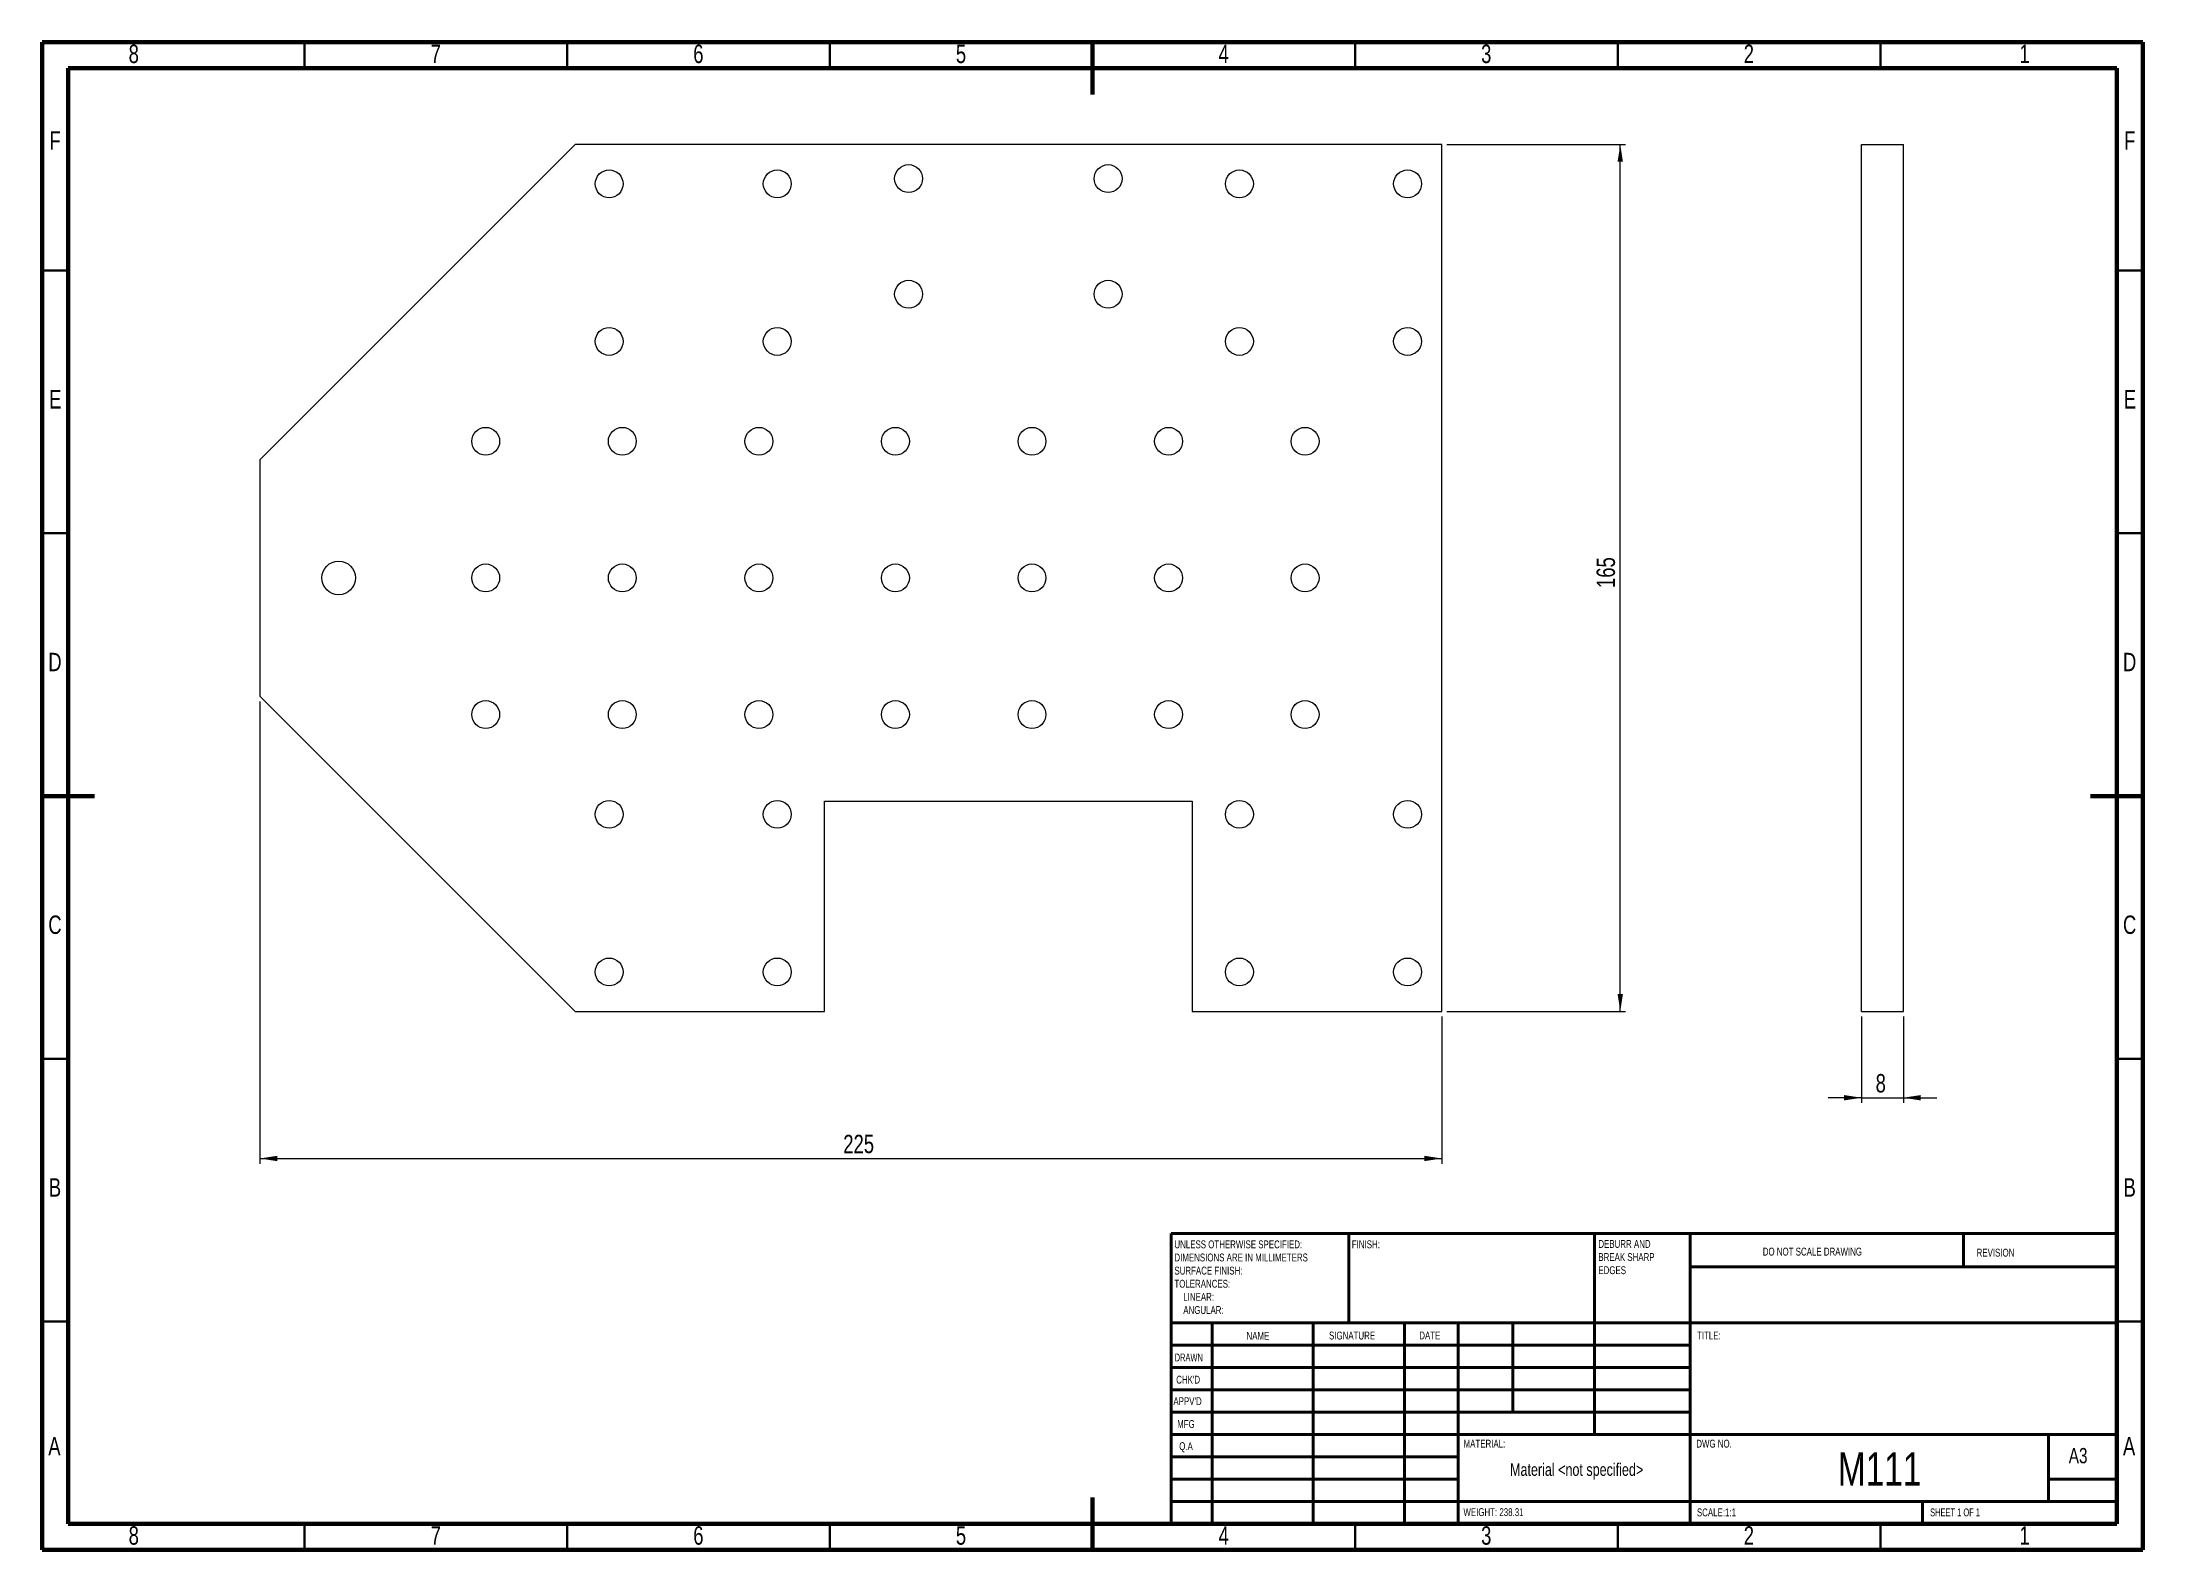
# Model space of a CAD drawing. Header units: millimetres. Extents: x 15 to 415, y 5 to 292.
import ezdxf

# ---------------------------------------------------------------- set-up
doc = ezdxf.new("R2010")
doc.units = ezdxf.units.MM
doc.styles.add('SLDTEXTSTYLE0', font='TXT', dxfattribs={"width": 0.75})
doc.styles.add('SLDTEXTSTYLE1', font='TXT', dxfattribs={"width": 0.686449})
doc.styles.add('SLDTEXTSTYLE2', font='TXT', dxfattribs={"width": 0.6875})
doc.dimstyles.new('SLDDIMSTYLE0', dxfattribs={"dimtxt": 3.5, "dimasz": 3.302, "dimexe": 0, "dimexo": 0.0625, "dimgap": 0.875, "dimtad": 1, "dimrnd": 1e-09, "dimzin": 12, "dimdsep": 46, "dimtxsty": 'SLDTEXTSTYLE0', "dimsah": 1, "dimcen": 0.09, "dimadec": 0, "dimazin": 3, "dimtfac": 1, "dimtofl": 0, "dimtmove": 0, "dimatfit": 3, "dimfxl": 0, "dimfrac": 2, "dimtolj": 1, "dimtzin": 12, "dimarcsym": 0})
doc.dimstyles.new('SLDDIMSTYLE1', dxfattribs={"dimtxt": 3.5, "dimasz": 3.302, "dimexe": 0, "dimexo": 0.0625, "dimgap": 0.875, "dimtad": 1, "dimrnd": 1e-09, "dimzin": 12, "dimdsep": 46, "dimtxsty": 'SLDTEXTSTYLE0', "dimsah": 1, "dimcen": 0.09, "dimadec": 0, "dimazin": 3, "dimtfac": 1, "dimtmove": 0, "dimatfit": 0, "dimfxl": 0, "dimfrac": 2, "dimtolj": 1, "dimtzin": 12, "dimarcsym": 0})

# ---------------------------------------------------------------- blocks, each defined once
blk = doc.blocks.new('SW_NOTE_0')
at = {"color": 0, "linetype": 'Continuous', "lineweight": 0, "char_height": 1.5, "attachment_point": 1, "style": 'SLDTEXTSTYLE0'}
for s, insert in [('UNLESS OTHERWISE SPECIFIED:', (0, 1.93)), ('SURFACE FINISH:', (0, -3.07)), ('DIMENSIONS ARE IN MILLIMETERS', (0, -0.57)), ('TOLERANCES:', (0, -5.57)), ('ANGULAR:', (1.69, -10.57)), ('LINEAR:', (1.69, -8.07))]:
    blk.add_mtext(s, dxfattribs=dict(at, insert=insert))
blk = doc.blocks.new('SW_NOTE_1')
at = {"color": 0, "linetype": 'Continuous', "lineweight": 0, "char_height": 1.5, "attachment_point": 1, "style": 'SLDTEXTSTYLE0'}
for s, insert in [('DEBURR AND', (0, 1.93)), ('BREAK SHARP', (0, -0.57)), ('EDGES', (0, -3.07))]:
    blk.add_mtext(s, dxfattribs=dict(at, insert=insert))
blk = doc.blocks.new('_D')
at = {"color": 7, "linetype": 'Continuous', "lineweight": 0}
for p, q in [((56.48, 166.51), (56.48, 78.51)), ((281.48, 106.51), (281.48, 78.51)), ((56.48, 79.51), (281.48, 79.51))]:
    blk.add_line(p, q, dxfattribs=at)
for points in [[(56.48, 79.51), (59.78, 79), (59.78, 80.02)], [(281.48, 79.51), (278.18, 80.02), (278.18, 79)]]:
    blk.add_solid(points, dxfattribs=at)
at = {"color": 7, "linetype": 'Continuous', "lineweight": 0, "insert": (167.55, 84.02), "char_height": 3.5, "attachment_point": 1, "style": 'SLDTEXTSTYLE0'}
blk.add_mtext('225', dxfattribs=at)
blk = doc.blocks.new('_D_1')
at = {"color": 7, "linetype": 'Continuous', "lineweight": 0}
for p, q in [((282.48, 272.51), (316.48, 272.51)), ((315.48, 107.51), (315.48, 272.51)), ((282.48, 107.51), (316.48, 107.51))]:
    blk.add_line(p, q, dxfattribs=at)
for points in [[(315.48, 272.51), (314.97, 269.21), (315.99, 269.21)], [(315.48, 107.51), (315.99, 110.81), (314.97, 110.81)]]:
    blk.add_solid(points, dxfattribs=at)
at = {"color": 7, "linetype": 'Continuous', "lineweight": 0, "insert": (310.97, 188.09), "char_height": 3.5, "attachment_point": 1, "rotation": 90, "style": 'SLDTEXTSTYLE0'}
blk.add_mtext('165', dxfattribs=at)
blk = doc.blocks.new('_D_2')
at = {"color": 7, "linetype": 'Continuous', "lineweight": 0}
for p, q in [((361.39, 106.51), (361.39, 90.07)), ((369.39, 106.51), (369.39, 90.07)), ((361.39, 91.07), (355.04, 91.07)), ((361.39, 91.07), (369.39, 91.07)), ((369.39, 91.07), (375.74, 91.07))]:
    blk.add_line(p, q, dxfattribs=at)
for points in [[(361.39, 91.07), (358.09, 91.58), (358.09, 90.56)], [(369.39, 91.07), (372.69, 90.56), (372.69, 91.58)]]:
    blk.add_solid(points, dxfattribs=at)
at = {"color": 7, "linetype": 'Continuous', "lineweight": 0, "insert": (364.1, 95.58), "char_height": 3.5, "attachment_point": 1, "style": 'SLDTEXTSTYLE0'}
blk.add_mtext('8', dxfattribs=at)

msp = doc.modelspace()

# ---------------------------------------------------------------- linework, layer by layer
at = {"color": 7, "linetype": 'Continuous', "lineweight": 60}
for p, q in [((15, 292), (415, 292)), ((15, 5), (15, 292)), ((215, 292), (215, 282)), ((415, 292), (415, 5)), ((20, 287), (410, 287)), ((20, 10), (20, 287)), ((410, 287), (410, 10)), ((15, 148.5), (25, 148.5)), ((415, 148.5), (405, 148.5)), ((410, 65.25), (410, 10)), ((215, 5), (215, 15)), ((410, 10), (20, 10)), ((410, 10), (222.8, 10)), ((415, 5), (15, 5))]:
    msp.add_line(p, q, dxfattribs=at)
at = {"color": 7, "linetype": 'Continuous', "lineweight": 30}
for p, q in [((65, 292), (65, 287)), ((115, 292), (115, 287)), ((165, 292), (165, 287)), ((265, 292), (265, 287)), ((315, 292), (315, 287)), ((365, 292), (365, 287)), ((15, 248.5), (20, 248.5)), ((415, 248.5), (410, 248.5)), ((15, 198.5), (20, 198.5)), ((415, 198.5), (410, 198.5)), ((15, 98.5), (20, 98.5)), ((415, 98.5), (410, 98.5)), ((15, 48.5), (20, 48.5)), ((415, 48.5), (410, 48.5)), ((65, 5), (65, 10)), ((115, 5), (115, 10)), ((165, 5), (165, 10)), ((265, 5), (265, 10)), ((315, 5), (315, 10)), ((365, 5), (365, 10))]:
    msp.add_line(p, q, dxfattribs=at)
at = {"color": 7, "linetype": 'Continuous', "lineweight": 15}
for p, q in [((116.479, 272.51), (56.479, 212.51)), ((281.479, 272.51), (116.479, 272.51)), ((281.479, 107.51), (281.479, 272.51)), ((361.388, 107.51), (361.388, 272.51)), ((361.388, 272.51), (369.388, 272.51)), ((369.388, 107.51), (369.388, 272.51)), ((56.479, 212.51), (56.479, 167.51)), ((56.479, 167.51), (116.479, 107.51)), ((163.979, 147.51), (233.979, 147.51)), ((163.979, 107.51), (163.979, 147.51)), ((233.979, 147.51), (233.979, 107.51)), ((116.479, 107.51), (163.979, 107.51)), ((233.979, 107.51), (281.479, 107.51)), ((361.388, 107.51), (369.388, 107.51))]:
    msp.add_line(p, q, dxfattribs=at)
at = {"color": 7, "linetype": 'Continuous', "lineweight": 40}
for p, q in [((230, 65.25), (410, 65.25)), ((230, 65.25), (230, 10)), ((263.8, 48.25), (263.8, 65.25)), ((310.6, 65.25), (310.6, 27)), ((328.8, 65.25), (328.8, 10)), ((380.8, 58.875), (380.8, 65.25)), ((410, 58.875), (328.8, 58.875)), ((410, 48.25), (230, 48.25)), ((237.8, 48.25), (237.8, 10)), ((256.991, 48.25), (256.991, 10)), ((274.399, 48.25), (274.399, 10)), ((284.6, 10), (284.6, 48.25)), ((295, 31.25), (295, 48.25)), ((328.8, 44), (230, 44)), ((328.8, 39.75), (230, 39.75)), ((328.8, 35.5), (230, 35.5)), ((328.8, 31.25), (230, 31.25)), ((284.6, 27), (230, 27)), ((284.6, 27), (410, 27)), ((397, 14.25), (397, 27)), ((284.6, 22.75), (230, 22.75)), ((284.6, 18.5), (230, 18.5)), ((410, 18.5), (397, 18.5)), ((230, 14.25), (410, 14.25)), ((373, 10), (373, 14.25))]:
    msp.add_line(p, q, dxfattribs=at)
at = {"color": 7, "linetype": 'Continuous', "lineweight": 15}
for centre, radius in [((179.979, 266.01), 2.65), ((217.979, 266.01), 2.65), ((122.979, 265.01), 2.65), ((154.979, 265.01), 2.65), ((242.979, 265.01), 2.65), ((274.979, 265.01), 2.65), ((179.979, 244.01), 2.65), ((217.979, 244.01), 2.65), ((122.979, 235.01), 2.65), ((154.979, 235.01), 2.65), ((242.979, 235.01), 2.65), ((274.979, 235.01), 2.65), ((99.479, 216.01), 2.65), ((125.479, 216.01), 2.65), ((151.479, 216.01), 2.65), ((177.479, 216.01), 2.65), ((203.479, 216.01), 2.65), ((229.479, 216.01), 2.65), ((255.479, 216.01), 2.65), ((71.479, 190.01), 3.2), ((99.479, 190.01), 2.65), ((125.479, 190.01), 2.65), ((151.479, 190.01), 2.65), ((177.479, 190.01), 2.65), ((203.479, 190.01), 2.65), ((229.479, 190.01), 2.65), ((255.479, 190.01), 2.65), ((99.479, 164.01), 2.65), ((125.479, 164.01), 2.65), ((151.479, 164.01), 2.65), ((177.479, 164.01), 2.65), ((203.479, 164.01), 2.65), ((229.479, 164.01), 2.65), ((255.479, 164.01), 2.65), ((122.979, 145.01), 2.65), ((154.979, 145.01), 2.65), ((242.979, 145.01), 2.65), ((274.979, 145.01), 2.65), ((122.979, 115.01), 2.65), ((154.979, 115.01), 2.65), ((242.979, 115.01), 2.65), ((274.979, 115.01), 2.65)]:
    msp.add_circle(centre, radius, dxfattribs=at)

# ---------------------------------------------------------------- block references
at = {"color": 7, "linetype": 'Continuous', "lineweight": 0}
for name, p in [('SW_NOTE_1', (311.309, 62.069)), ('SW_NOTE_0', (230.594, 61.987))]:
    msp.add_blockref(name, p, dxfattribs=at)

# ---------------------------------------------------------------- texts
for s, insert, char_height, attachment_point, style in [('8', (32.465, 291.5), 3.5, 2, 'SLDTEXTSTYLE0'), ('7', (89.965, 291.5), 3.5, 2, 'SLDTEXTSTYLE0'), ('6', (139.965, 291.5), 3.5, 2, 'SLDTEXTSTYLE0'), ('5', (189.965, 291.5), 3.5, 2, 'SLDTEXTSTYLE0'), ('4', (239.965, 291.5), 3.5, 2, 'SLDTEXTSTYLE0'), ('3', (289.965, 291.5), 3.5, 2, 'SLDTEXTSTYLE0'), ('2', (339.965, 291.5), 3.5, 2, 'SLDTEXTSTYLE0'), ('1', (392.465, 291.5), 3.5, 2, 'SLDTEXTSTYLE0'), ('F', (17.464, 275), 3.5, 2, 'SLDTEXTSTYLE0'), ('F', (412.464, 275), 3.5, 2, 'SLDTEXTSTYLE0'), ('E', (17.506, 225.75), 3.5, 2, 'SLDTEXTSTYLE0'), ('E', (412.506, 225.75), 3.5, 2, 'SLDTEXTSTYLE0'), ('D', (17.46, 175.75), 3.5, 2, 'SLDTEXTSTYLE0'), ('D', (412.46, 175.75), 3.5, 2, 'SLDTEXTSTYLE0'), ('C', (17.464, 125.75), 3.5, 2, 'SLDTEXTSTYLE0'), ('C', (412.464, 125.75), 3.5, 2, 'SLDTEXTSTYLE0'), ('B', (17.473, 75.75), 3.5, 2, 'SLDTEXTSTYLE0'), ('B', (412.473, 75.75), 3.5, 2, 'SLDTEXTSTYLE0'), ('FINISH:', (264.371, 63.919), 1.5, 1, 'SLDTEXTSTYLE0'), ('DO NOT SCALE DRAWING', (342.615, 62.533), 1.5, 1, 'SLDTEXTSTYLE0'), ('REVISION', (383.328, 62.335), 1.5, 1, 'SLDTEXTSTYLE0'), ('NAME', (244.322, 46.501), 1.5, 1, 'SLDTEXTSTYLE0'), ('SIGNATURE', (260.034, 46.562), 1.5, 1, 'SLDTEXTSTYLE0'), ('DATE', (277.215, 46.576), 1.5, 1, 'SLDTEXTSTYLE0'), ('TITLE:', (330.09, 46.576), 1.5, 1, 'SLDTEXTSTYLE0'), ('DRAWN', (230.643, 42.385), 1.5, 1, 'SLDTEXTSTYLE1'), ("CHK'D", (230.939, 38.162), 1.5, 1, 'SLDTEXTSTYLE0'), ("APPV'D", (230.402, 34.066), 1.5, 1, 'SLDTEXTSTYLE0'), ('MFG', (231.124, 29.716), 1.5, 1, 'SLDTEXTSTYLE0'), ('A', (17.36, 26.5), 3.5, 2, 'SLDTEXTSTYLE0'), ('Q.A', (231.509, 25.505), 1.5, 1, 'SLDTEXTSTYLE0'), ('MATERIAL:', (285.646, 25.986), 1.5, 1, 'SLDTEXTSTYLE0'), ('DWG NO.', (329.953, 25.986), 1.5, 1, 'SLDTEXTSTYLE0'), ('A3', (400.871, 24.406), 2.9104, 1, 'SLDTEXTSTYLE0'), ('A', (412.36, 26.5), 3.5, 2, 'SLDTEXTSTYLE0'), ('Material <not specified>', (307.173, 21.486), 2.38125, 2, 'SLDTEXTSTYLE0'), ('M111', (364.855, 23.607), 6.35, 2, 'SLDTEXTSTYLE0'), ('WEIGHT: 238.31', (285.618, 12.949), 1.4986, 1, 'SLDTEXTSTYLE0'), ('SCALE:1:1', (330.074, 12.9), 1.5, 1, 'SLDTEXTSTYLE0'), ('SHEET 1 OF 1', (374.478, 12.9), 1.5, 1, 'SLDTEXTSTYLE2'), ('8', (32.465, 9.5), 3.5, 2, 'SLDTEXTSTYLE0'), ('7', (89.965, 9.5), 3.5, 2, 'SLDTEXTSTYLE0'), ('6', (139.965, 9.5), 3.5, 2, 'SLDTEXTSTYLE0'), ('5', (189.965, 9.5), 3.5, 2, 'SLDTEXTSTYLE0'), ('4', (239.965, 9.5), 3.5, 2, 'SLDTEXTSTYLE0'), ('3', (289.965, 9.5), 3.5, 2, 'SLDTEXTSTYLE0'), ('2', (339.965, 9.5), 3.5, 2, 'SLDTEXTSTYLE0'), ('1', (392.465, 9.5), 3.5, 2, 'SLDTEXTSTYLE0')]:
    msp.add_mtext(s, dxfattribs=dict(at, insert=insert, char_height=char_height, attachment_point=attachment_point, style=style))

# ---------------------------------------------------------------- dimensions: what is measured, and where the dimension line sits
for base, p1, p2, angle, picture, middle in [((315.479, 272.51), (281.479, 107.51), (281.479, 272.51), 90, '_D_1', (315.479, 191.97)), ((281.479, 79.51), (56.479, 167.51), (281.479, 107.51), 0, '_D', (171.428, 79.51))]:
    dim = msp.add_linear_dim(base=base, p1=p1, p2=p2, angle=angle, dimstyle='SLDDIMSTYLE0', dxfattribs=at)
    dim.commit()
    dim.dimension.update_dxf_attribs({"geometry": picture, "text_midpoint": middle, "dimtype": 160})
dim = msp.add_linear_dim(base=(369.388, 91.071), p1=(361.388, 107.51), p2=(369.388, 107.51), dimstyle='SLDDIMSTYLE1', dxfattribs=at)
dim.commit()
dim.dimension.update_dxf_attribs({"geometry": '_D_2', "text_midpoint": (365.388, 91.071), "dimtype": 160})

doc.saveas('drawing.dxf')
